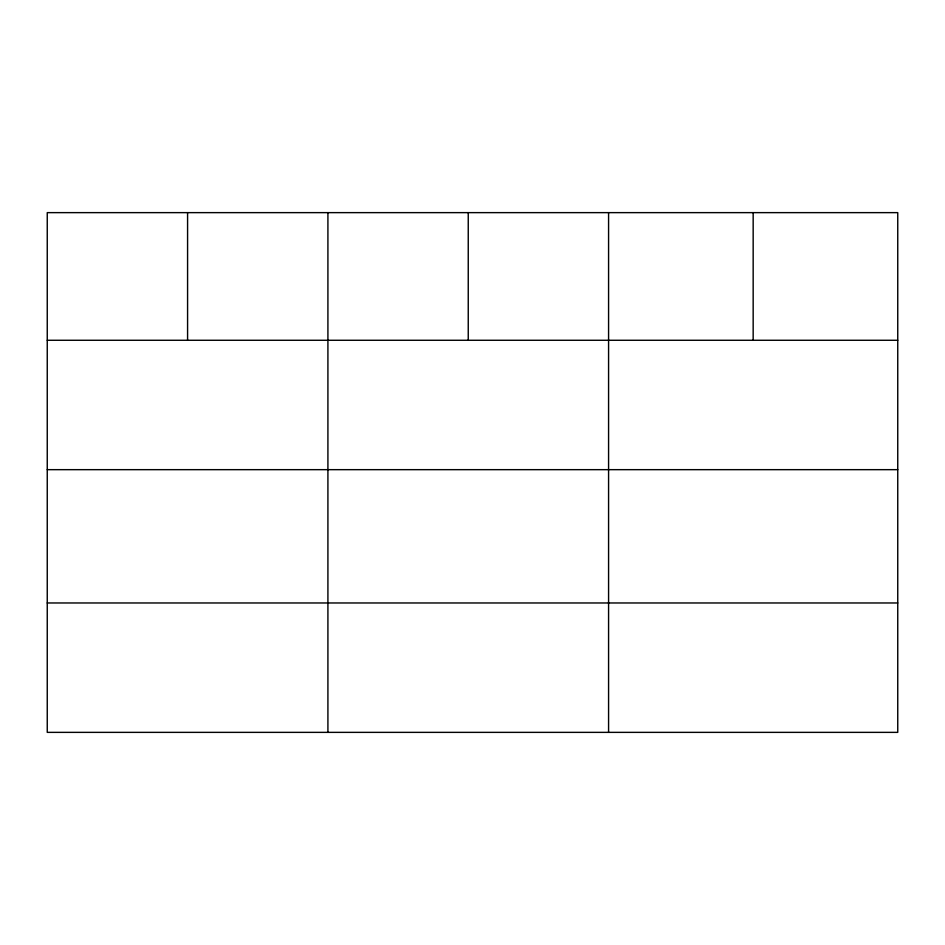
<?xml version="1.0" encoding="UTF-8"?>
<svg xmlns="http://www.w3.org/2000/svg" width="945" height="945" viewBox="0 0 945 945"><rect width="100%" height="100%" fill="white"/><g stroke="black" fill="none" stroke-linecap="round" stroke-linejoin="round"><path stroke-width="1.42" d="M897.75 469.665L897.75 212.637L47.25 212.637L47.25 732.363L897.75 732.363L897.75 469.665L47.25 469.665M47.25 340.271L897.75 340.271M47.25 602.969L897.75 602.969M753.165 212.637L753.165 340.271M608.58 212.637L608.58 732.363M468.247 212.637L468.247 340.271M327.915 212.637L327.915 732.363M187.583 212.637L187.583 340.271"/></g></svg>
